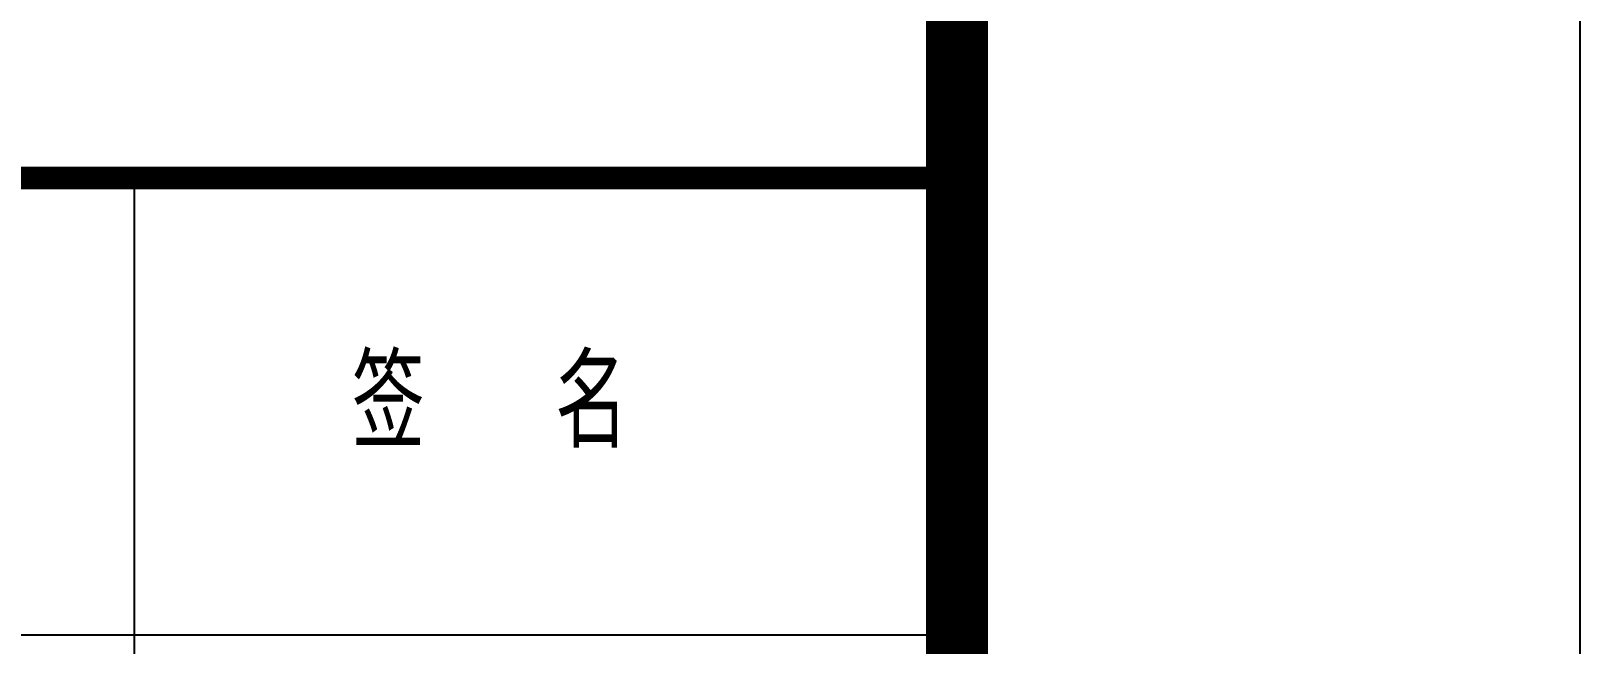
# Model space of a CAD drawing. Extents: x 1162612 to 1711260, y -157368 to 197905.
# Drawn here: x 1689914 to 1693643, y 1956 to 3432 of the extents above; entities that cross this region are included whole.
import ezdxf

# ---------------------------------------------------------------- set-up
doc = ezdxf.new("R2010")
doc.units = 0
doc.header["$LTSCALE"] = 1000
doc.header["$MEASUREMENT"] = 0
doc.layers.add('PUB_TEXT', color=7, linetype='CONTINUOUS')
doc.layers.add('PUB_TITLE', color=4, linetype='CONTINUOUS')
doc.styles.add('TQ', font='txt.shx', dxfattribs={"width": 0.8, "bigfont": 'hztxt.shx'})

msp = doc.modelspace()

# ---------------------------------------------------------------- linework, layer by layer
at = {"layer": 'PUB_TITLE', "color": 4}
for p, q in [((1690163.3, -4621.7), (1690163.3, 3078.3)), ((1686093.3, 1978.3), (1692143.3, 1978.3))]:
    msp.add_line(p, q, dxfattribs=at)
at = {"layer": 'PUB_TITLE'}
msp.add_lwpolyline([(1604543.3, -24012.2), (1693643.3, -24012.2), (1693643.3, 38987.8), (1604543.3, 38987.8)], close=True, dxfattribs=at)
at = {"layer": 'PUB_TITLE', "const_width": 150}
msp.add_lwpolyline([(1608293.3, -22512.2), (1692143.3, -22512.2), (1692143.3, 37487.8), (1608293.3, 37487.8)], close=True, dxfattribs=at)
at = {"layer": 'PUB_TITLE', "color": 4, "const_width": 55}
msp.add_lwpolyline([(1686093.3, 3078.3), (1692143.3, 3078.3)], dxfattribs=at)

# ---------------------------------------------------------------- texts
at = {"layer": 'PUB_TEXT', "color": 2, "insert": (1690685.9, 2648.9), "char_height": 220, "width": 1847.813, "attachment_point": 1, "style": 'TQ'}
msp.add_mtext('签  名', dxfattribs=at)

doc.saveas('drawing.dxf')
